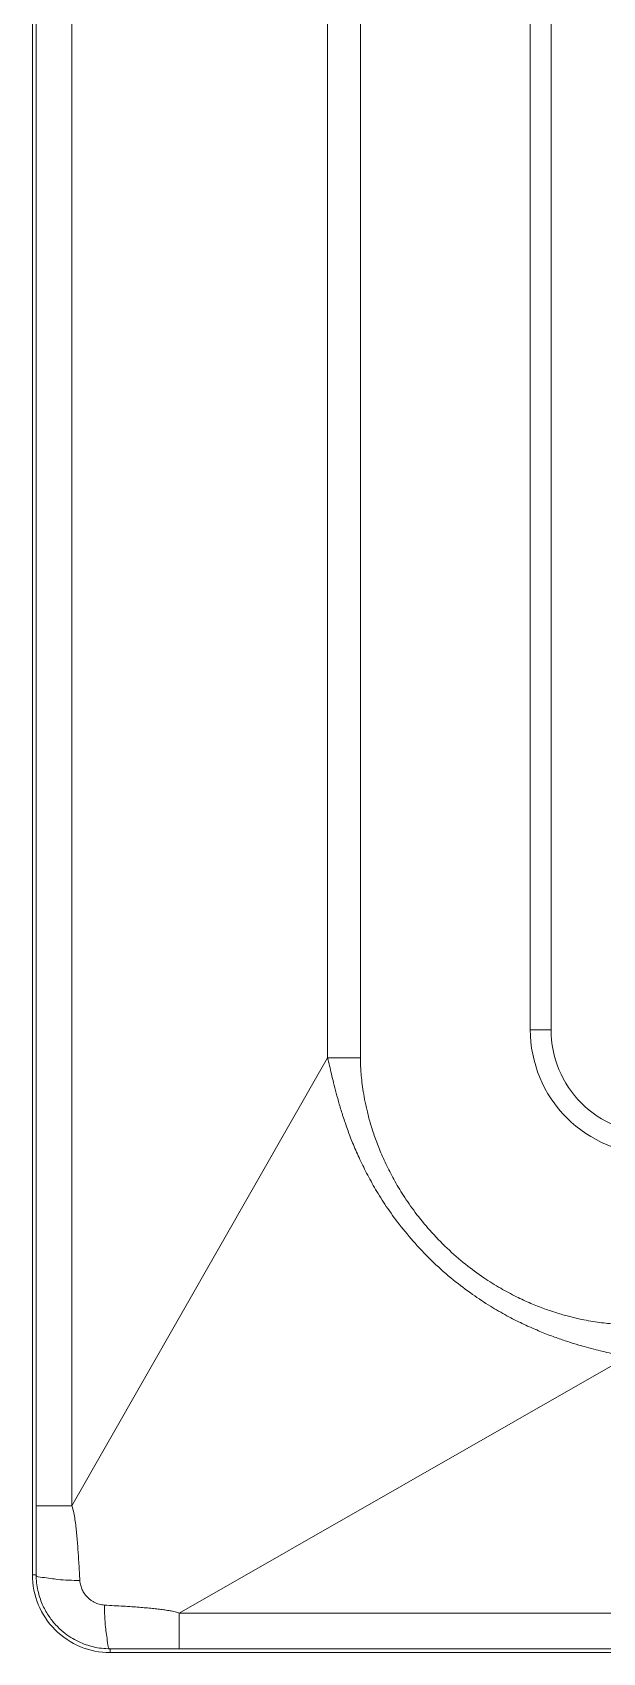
# Model space of a CAD drawing. Header units: millimetres. Extents: x 33157 to 59611, y -29750 to 1750.
# Drawn here: x 53869.28 to 53874.78, y 379.18 to 394.79 of the extents above; entities that cross this region are included whole.
import ezdxf

# ---------------------------------------------------------------- set-up
doc = ezdxf.new("R2010")
doc.units = ezdxf.units.MM
doc.layers.get('0').update_dxf_attribs({"lineweight": 18})

msp = doc.modelspace()

# ---------------------------------------------------------------- linework, layer by layer
at = {"lineweight": 9}
for p, q in [((53869.281, 478.432), (53869.281, 379.932)), ((53869.281, 478.432), (53869.281, 379.932)), ((53869.281, 478.432), (53869.281, 379.932)), ((53869.281, 478.432), (53869.281, 379.932)), ((53869.281, 478.432), (53869.281, 379.932)), ((53869.281, 478.432), (53869.281, 379.932)), ((53869.281, 478.432), (53869.281, 379.932)), ((53869.281, 478.432), (53869.281, 379.932)), ((53869.281, 478.432), (53869.281, 379.932)), ((53869.281, 478.432), (53869.281, 379.932)), ((53869.281, 478.432), (53869.281, 379.932)), ((53869.281, 478.432), (53869.281, 379.932)), ((53869.281, 478.432), (53869.281, 379.932)), ((53869.281, 478.432), (53869.281, 379.932)), ((53869.281, 478.432), (53869.281, 379.932)), ((53869.281, 478.432), (53869.281, 379.932)), ((53869.281, 478.432), (53869.281, 379.932)), ((53869.281, 478.432), (53869.281, 379.932)), ((53869.281, 478.432), (53869.281, 379.932)), ((53869.281, 478.432), (53869.281, 379.932)), ((53869.281, 478.432), (53869.281, 379.932)), ((53869.319, 477.768), (53869.319, 380.596)), ((53869.319, 477.768), (53869.319, 380.596)), ((53869.319, 477.768), (53869.319, 380.596)), ((53869.319, 477.768), (53869.319, 380.596)), ((53869.319, 477.768), (53869.319, 380.596)), ((53869.319, 477.768), (53869.319, 380.596)), ((53869.319, 477.768), (53869.319, 380.596)), ((53869.319, 477.768), (53869.319, 380.596)), ((53869.319, 477.768), (53869.319, 380.596)), ((53869.319, 477.768), (53869.319, 380.596)), ((53869.319, 477.768), (53869.319, 380.596)), ((53869.319, 477.768), (53869.319, 380.596)), ((53869.319, 477.768), (53869.319, 380.596)), ((53869.319, 477.768), (53869.319, 380.596)), ((53869.319, 477.768), (53869.319, 380.596)), ((53869.319, 477.768), (53869.319, 380.596)), ((53869.319, 477.768), (53869.319, 380.596)), ((53869.319, 477.768), (53869.319, 380.596)), ((53869.319, 477.768), (53869.319, 380.596)), ((53869.319, 477.768), (53869.319, 380.596)), ((53869.319, 477.768), (53869.319, 380.596)), ((53869.661, 477.768), (53869.661, 380.596)), ((53869.661, 477.768), (53869.661, 380.596)), ((53869.661, 477.768), (53869.661, 380.596)), ((53869.661, 477.768), (53869.661, 380.596)), ((53869.661, 477.768), (53869.661, 380.596)), ((53869.661, 477.768), (53869.661, 380.596)), ((53869.661, 477.768), (53869.661, 380.596)), ((53869.661, 477.768), (53869.661, 380.596)), ((53869.661, 477.768), (53869.661, 380.596)), ((53869.661, 477.768), (53869.661, 380.596)), ((53869.661, 477.768), (53869.661, 380.596)), ((53869.661, 477.768), (53869.661, 380.596)), ((53869.661, 477.768), (53869.661, 380.596)), ((53869.661, 477.768), (53869.661, 380.596)), ((53869.661, 477.768), (53869.661, 380.596)), ((53869.661, 477.768), (53869.661, 380.596)), ((53869.661, 477.768), (53869.661, 380.596)), ((53869.661, 477.768), (53869.661, 380.596)), ((53869.661, 477.768), (53869.661, 380.596)), ((53869.661, 477.768), (53869.661, 380.596)), ((53869.661, 477.768), (53869.661, 380.596)), ((53872.127, 473.452), (53872.127, 384.913)), ((53872.127, 473.452), (53872.127, 384.913)), ((53872.127, 473.452), (53872.127, 384.913)), ((53872.127, 473.452), (53872.127, 384.913)), ((53872.127, 473.452), (53872.127, 384.913)), ((53872.127, 473.452), (53872.127, 384.913)), ((53872.127, 473.452), (53872.127, 384.913)), ((53872.127, 473.452), (53872.127, 384.913)), ((53872.127, 473.452), (53872.127, 384.913)), ((53872.127, 473.452), (53872.127, 384.913)), ((53872.127, 473.452), (53872.127, 384.913)), ((53872.127, 473.452), (53872.127, 384.913)), ((53872.127, 473.452), (53872.127, 384.913)), ((53872.127, 473.452), (53872.127, 384.913)), ((53872.127, 473.452), (53872.127, 384.913)), ((53872.127, 473.452), (53872.127, 384.913)), ((53872.127, 473.452), (53872.127, 384.913)), ((53872.127, 473.452), (53872.127, 384.913)), ((53872.127, 473.452), (53872.127, 384.913)), ((53872.127, 473.452), (53872.127, 384.913)), ((53872.127, 473.452), (53872.127, 384.913)), ((53872.444, 473.452), (53872.444, 384.913)), ((53872.444, 473.452), (53872.444, 384.913)), ((53872.444, 473.452), (53872.444, 384.913)), ((53872.444, 473.452), (53872.444, 384.913)), ((53872.444, 473.452), (53872.444, 384.913)), ((53872.444, 473.452), (53872.444, 384.913)), ((53872.444, 473.452), (53872.444, 384.913)), ((53872.444, 473.452), (53872.444, 384.913)), ((53872.444, 473.452), (53872.444, 384.913)), ((53872.444, 473.452), (53872.444, 384.913)), ((53872.444, 473.452), (53872.444, 384.913)), ((53872.444, 473.452), (53872.444, 384.913)), ((53872.444, 473.452), (53872.444, 384.913)), ((53872.444, 473.452), (53872.444, 384.913)), ((53872.444, 473.452), (53872.444, 384.913)), ((53872.444, 473.452), (53872.444, 384.913)), ((53872.444, 473.452), (53872.444, 384.913)), ((53872.444, 473.452), (53872.444, 384.913)), ((53872.444, 473.452), (53872.444, 384.913)), ((53872.444, 473.452), (53872.444, 384.913)), ((53872.444, 473.452), (53872.444, 384.913)), ((53874.081, 473.182), (53874.081, 385.182)), ((53874.081, 473.182), (53874.081, 385.182)), ((53874.081, 473.182), (53874.081, 385.182)), ((53874.081, 473.182), (53874.081, 385.182)), ((53874.081, 473.182), (53874.081, 385.182)), ((53874.081, 473.182), (53874.081, 385.182)), ((53874.081, 473.182), (53874.081, 385.182)), ((53874.081, 473.182), (53874.081, 385.182)), ((53874.081, 473.182), (53874.081, 385.182)), ((53874.081, 473.182), (53874.081, 385.182)), ((53874.081, 473.182), (53874.081, 385.182)), ((53874.081, 473.182), (53874.081, 385.182)), ((53874.081, 473.182), (53874.081, 385.182)), ((53874.081, 473.182), (53874.081, 385.182)), ((53874.081, 473.182), (53874.081, 385.182)), ((53874.081, 473.182), (53874.081, 385.182)), ((53874.081, 473.182), (53874.081, 385.182)), ((53874.081, 473.182), (53874.081, 385.182)), ((53874.081, 473.182), (53874.081, 385.182)), ((53874.081, 473.182), (53874.081, 385.182)), ((53874.081, 473.182), (53874.081, 385.182)), ((53874.281, 473.182), (53874.281, 385.182)), ((53874.281, 473.182), (53874.281, 385.182)), ((53874.281, 473.182), (53874.281, 385.182)), ((53874.281, 473.182), (53874.281, 385.182)), ((53874.281, 473.182), (53874.281, 385.182)), ((53874.281, 473.182), (53874.281, 385.182)), ((53874.281, 473.182), (53874.281, 385.182)), ((53874.281, 473.182), (53874.281, 385.182)), ((53874.281, 473.182), (53874.281, 385.182)), ((53874.281, 473.182), (53874.281, 385.182)), ((53874.281, 473.182), (53874.281, 385.182)), ((53874.281, 473.182), (53874.281, 385.182)), ((53874.281, 473.182), (53874.281, 385.182)), ((53874.281, 473.182), (53874.281, 385.182)), ((53874.281, 473.182), (53874.281, 385.182)), ((53874.281, 473.182), (53874.281, 385.182)), ((53874.281, 473.182), (53874.281, 385.182)), ((53874.281, 473.182), (53874.281, 385.182)), ((53874.281, 473.182), (53874.281, 385.182)), ((53874.281, 473.182), (53874.281, 385.182)), ((53874.281, 473.182), (53874.281, 385.182)), ((53874.081, 385.182), (53874.081, 385.182)), ((53874.081, 385.182), (53874.081, 385.182)), ((53874.281, 385.182), (53874.281, 385.182)), ((53874.281, 385.182), (53874.281, 385.182)), ((53872.127, 384.913), (53872.127, 384.913)), ((53872.127, 384.913), (53872.127, 384.913)), ((53872.127, 384.913), (53872.127, 384.913)), ((53872.444, 384.913), (53872.444, 384.913)), ((53872.444, 384.913), (53872.444, 384.913)), ((53869.319, 380.596), (53869.319, 380.596)), ((53869.319, 380.596), (53869.319, 380.596)), ((53869.661, 380.596), (53869.661, 380.596)), ((53869.661, 380.596), (53869.661, 380.596)), ((53869.661, 380.596), (53869.661, 380.596)), ((53869.281, 379.932), (53869.281, 379.932)), ((53869.281, 379.932), (53869.281, 379.932)), ((53869.318, 379.932), (53869.318, 379.932)), ((53870.696, 379.562), (53870.696, 379.562)), ((53870.696, 379.562), (53870.696, 379.562)), ((53870.696, 379.562), (53870.696, 379.22)), ((53870.696, 379.562), (53870.696, 379.22)), ((53870.696, 379.562), (53870.696, 379.22)), ((53870.696, 379.562), (53870.696, 379.22)), ((53870.696, 379.562), (53870.696, 379.22)), ((53870.696, 379.562), (53870.696, 379.22)), ((53870.696, 379.562), (53870.696, 379.22)), ((53870.696, 379.562), (53870.696, 379.22)), ((53870.696, 379.562), (53870.696, 379.22)), ((53870.696, 379.562), (53870.696, 379.22)), ((53870.696, 379.562), (53870.696, 379.22)), ((53870.696, 379.562), (53870.696, 379.22)), ((53870.696, 379.562), (53870.696, 379.22)), ((53870.696, 379.562), (53870.696, 379.22)), ((53870.696, 379.562), (53870.696, 379.22)), ((53870.696, 379.562), (53870.696, 379.22)), ((53870.696, 379.562), (53870.696, 379.22)), ((53870.696, 379.562), (53870.696, 379.22)), ((53870.696, 379.562), (53870.696, 379.22)), ((53870.696, 379.562), (53870.696, 379.22)), ((53870.696, 379.562), (53870.696, 379.22)), ((53870.696, 379.562), (53870.696, 379.562)), ((53870.031, 379.219), (53870.031, 379.219)), ((53870.031, 379.219), (53870.031, 379.182)), ((53870.031, 379.219), (53870.031, 379.182)), ((53870.031, 379.219), (53870.031, 379.182)), ((53870.031, 379.219), (53870.031, 379.182)), ((53870.031, 379.219), (53870.031, 379.182)), ((53870.031, 379.219), (53870.031, 379.182)), ((53870.031, 379.219), (53870.031, 379.182)), ((53870.031, 379.219), (53870.031, 379.182)), ((53870.031, 379.219), (53870.031, 379.182)), ((53870.031, 379.219), (53870.031, 379.182)), ((53870.031, 379.219), (53870.031, 379.182)), ((53870.031, 379.219), (53870.031, 379.182)), ((53870.031, 379.219), (53870.031, 379.182)), ((53870.031, 379.219), (53870.031, 379.182)), ((53870.031, 379.219), (53870.031, 379.182)), ((53870.031, 379.219), (53870.031, 379.182)), ((53870.031, 379.219), (53870.031, 379.182)), ((53870.031, 379.219), (53870.031, 379.182)), ((53870.031, 379.219), (53870.031, 379.182)), ((53870.031, 379.219), (53870.031, 379.182)), ((53870.031, 379.219), (53870.031, 379.182)), ((53870.031, 379.182), (53870.031, 379.182)), ((53870.031, 379.182), (53870.031, 379.182)), ((53870.696, 379.22), (53870.696, 379.22)), ((53870.696, 379.22), (53870.696, 379.22))]:
    msp.add_line(p, q, dxfattribs=at)
for points in [[(53874.081, 385.182), (53874.081, 385.182), (53874.281, 385.182), (53874.281, 385.182)], [(53874.081, 385.182), (53874.081, 385.182), (53874.281, 385.182), (53874.281, 385.182)], [(53874.081, 385.182), (53874.081, 385.182), (53874.281, 385.182), (53874.281, 385.182)], [(53874.081, 385.182), (53874.081, 385.182), (53874.281, 385.182), (53874.281, 385.182)], [(53874.081, 385.182), (53874.081, 385.182), (53874.281, 385.182), (53874.281, 385.182)], [(53874.081, 385.182), (53874.081, 385.182), (53874.281, 385.182), (53874.281, 385.182)], [(53874.081, 385.182), (53874.081, 385.182), (53874.281, 385.182), (53874.281, 385.182)], [(53874.081, 385.182), (53874.081, 385.182), (53874.281, 385.182), (53874.281, 385.182)], [(53874.081, 385.182), (53874.081, 385.182), (53874.281, 385.182), (53874.281, 385.182)], [(53874.081, 385.182), (53874.081, 385.182), (53874.281, 385.182), (53874.281, 385.182)], [(53874.081, 385.182), (53874.081, 385.182), (53874.281, 385.182), (53874.281, 385.182)], [(53874.081, 385.182), (53874.081, 385.182), (53874.281, 385.182), (53874.281, 385.182)], [(53874.081, 385.182), (53874.081, 385.182), (53874.281, 385.182), (53874.281, 385.182)], [(53874.081, 385.182), (53874.081, 385.182), (53874.281, 385.182), (53874.281, 385.182)], [(53874.081, 385.182), (53874.081, 385.182), (53874.281, 385.182), (53874.281, 385.182)], [(53874.081, 385.182), (53874.081, 385.182), (53874.281, 385.182), (53874.281, 385.182)], [(53874.081, 385.182), (53874.081, 385.182), (53874.281, 385.182), (53874.281, 385.182)], [(53874.081, 385.182), (53874.081, 385.182), (53874.281, 385.182), (53874.281, 385.182)], [(53874.081, 385.182), (53874.081, 385.182), (53874.281, 385.182), (53874.281, 385.182)], [(53874.081, 385.182), (53874.081, 385.182), (53874.281, 385.182), (53874.281, 385.182)], [(53874.081, 385.182), (53874.081, 385.182), (53874.281, 385.182), (53874.281, 385.182)], [(53869.661, 380.596), (53869.661, 380.596), (53872.127, 384.913), (53872.127, 384.913)], [(53869.661, 380.596), (53869.661, 380.596), (53872.127, 384.913), (53872.127, 384.913)], [(53869.661, 380.596), (53869.661, 380.596), (53872.127, 384.913), (53872.127, 384.913)], [(53869.661, 380.596), (53869.661, 380.596), (53872.127, 384.913), (53872.127, 384.913)], [(53869.661, 380.596), (53869.661, 380.596), (53872.127, 384.913), (53872.127, 384.913)], [(53869.661, 380.596), (53869.661, 380.596), (53872.127, 384.913), (53872.127, 384.913)], [(53869.661, 380.596), (53869.661, 380.596), (53872.127, 384.913), (53872.127, 384.913)], [(53869.661, 380.596), (53869.661, 380.596), (53872.127, 384.913), (53872.127, 384.913)], [(53869.661, 380.596), (53869.661, 380.596), (53872.127, 384.913), (53872.127, 384.913)], [(53869.661, 380.596), (53869.661, 380.596), (53872.127, 384.913), (53872.127, 384.913)], [(53869.661, 380.596), (53869.661, 380.596), (53872.127, 384.913), (53872.127, 384.913)], [(53869.661, 380.596), (53869.661, 380.596), (53872.127, 384.913), (53872.127, 384.913)], [(53869.661, 380.596), (53869.661, 380.596), (53872.127, 384.913), (53872.127, 384.913)], [(53869.661, 380.596), (53869.661, 380.596), (53872.127, 384.913), (53872.127, 384.913)], [(53869.661, 380.596), (53869.661, 380.596), (53872.127, 384.913), (53872.127, 384.913)], [(53869.661, 380.596), (53869.661, 380.596), (53872.127, 384.913), (53872.127, 384.913)], [(53869.661, 380.596), (53869.661, 380.596), (53872.127, 384.913), (53872.127, 384.913)], [(53869.661, 380.596), (53869.661, 380.596), (53872.127, 384.913), (53872.127, 384.913)], [(53869.661, 380.596), (53869.661, 380.596), (53872.127, 384.913), (53872.127, 384.913)], [(53869.661, 380.596), (53869.661, 380.596), (53872.127, 384.913), (53872.127, 384.913)], [(53869.661, 380.596), (53869.661, 380.596), (53872.127, 384.913), (53872.127, 384.913)], [(53872.444, 384.913), (53872.444, 384.913), (53872.127, 384.913), (53872.127, 384.913)], [(53872.444, 384.913), (53872.444, 384.913), (53872.127, 384.913), (53872.127, 384.913)], [(53872.444, 384.913), (53872.444, 384.913), (53872.127, 384.913), (53872.127, 384.913)], [(53872.444, 384.913), (53872.444, 384.913), (53872.127, 384.913), (53872.127, 384.913)], [(53872.444, 384.913), (53872.444, 384.913), (53872.127, 384.913), (53872.127, 384.913)], [(53872.444, 384.913), (53872.444, 384.913), (53872.127, 384.913), (53872.127, 384.913)], [(53872.444, 384.913), (53872.444, 384.913), (53872.127, 384.913), (53872.127, 384.913)], [(53872.444, 384.913), (53872.444, 384.913), (53872.127, 384.913), (53872.127, 384.913)], [(53872.444, 384.913), (53872.444, 384.913), (53872.127, 384.913), (53872.127, 384.913)], [(53872.444, 384.913), (53872.444, 384.913), (53872.127, 384.913), (53872.127, 384.913)], [(53872.444, 384.913), (53872.444, 384.913), (53872.127, 384.913), (53872.127, 384.913)], [(53872.444, 384.913), (53872.444, 384.913), (53872.127, 384.913), (53872.127, 384.913)], [(53872.444, 384.913), (53872.444, 384.913), (53872.127, 384.913), (53872.127, 384.913)], [(53872.444, 384.913), (53872.444, 384.913), (53872.127, 384.913), (53872.127, 384.913)], [(53872.444, 384.913), (53872.444, 384.913), (53872.127, 384.913), (53872.127, 384.913)], [(53872.444, 384.913), (53872.444, 384.913), (53872.127, 384.913), (53872.127, 384.913)], [(53872.444, 384.913), (53872.444, 384.913), (53872.127, 384.913), (53872.127, 384.913)], [(53872.444, 384.913), (53872.444, 384.913), (53872.127, 384.913), (53872.127, 384.913)], [(53872.444, 384.913), (53872.444, 384.913), (53872.127, 384.913), (53872.127, 384.913)], [(53872.444, 384.913), (53872.444, 384.913), (53872.127, 384.913), (53872.127, 384.913)], [(53872.444, 384.913), (53872.444, 384.913), (53872.127, 384.913), (53872.127, 384.913)], [(53870.696, 379.562), (53870.696, 379.562), (53875.012, 382.028), (53875.012, 382.028)], [(53870.696, 379.562), (53870.696, 379.562), (53875.012, 382.028), (53875.012, 382.028)], [(53870.696, 379.562), (53870.696, 379.562), (53875.012, 382.028), (53875.012, 382.028)], [(53870.696, 379.562), (53870.696, 379.562), (53875.012, 382.028), (53875.012, 382.028)], [(53870.696, 379.562), (53870.696, 379.562), (53875.012, 382.028), (53875.012, 382.028)], [(53870.696, 379.562), (53870.696, 379.562), (53875.012, 382.028), (53875.012, 382.028)], [(53870.696, 379.562), (53870.696, 379.562), (53875.012, 382.028), (53875.012, 382.028)], [(53870.696, 379.562), (53870.696, 379.562), (53875.012, 382.028), (53875.012, 382.028)], [(53870.696, 379.562), (53870.696, 379.562), (53875.012, 382.028), (53875.012, 382.028)], [(53870.696, 379.562), (53870.696, 379.562), (53875.012, 382.028), (53875.012, 382.028)], [(53870.696, 379.562), (53870.696, 379.562), (53875.012, 382.028), (53875.012, 382.028)], [(53870.696, 379.562), (53870.696, 379.562), (53875.012, 382.028), (53875.012, 382.028)], [(53870.696, 379.562), (53870.696, 379.562), (53875.012, 382.028), (53875.012, 382.028)], [(53870.696, 379.562), (53870.696, 379.562), (53875.012, 382.028), (53875.012, 382.028)], [(53870.696, 379.562), (53870.696, 379.562), (53875.012, 382.028), (53875.012, 382.028)], [(53870.696, 379.562), (53870.696, 379.562), (53875.012, 382.028), (53875.012, 382.028)], [(53870.696, 379.562), (53870.696, 379.562), (53875.012, 382.028), (53875.012, 382.028)], [(53870.696, 379.562), (53870.696, 379.562), (53875.012, 382.028), (53875.012, 382.028)], [(53870.696, 379.562), (53870.696, 379.562), (53875.012, 382.028), (53875.012, 382.028)], [(53870.696, 379.562), (53870.696, 379.562), (53875.012, 382.028), (53875.012, 382.028)], [(53870.696, 379.562), (53870.696, 379.562), (53875.012, 382.028), (53875.012, 382.028)], [(53869.319, 380.596), (53869.319, 380.596), (53869.661, 380.596), (53869.661, 380.596)], [(53869.319, 380.596), (53869.319, 380.596), (53869.661, 380.596), (53869.661, 380.596)], [(53869.319, 380.596), (53869.319, 380.596), (53869.661, 380.596), (53869.661, 380.596)], [(53869.319, 380.596), (53869.319, 380.596), (53869.661, 380.596), (53869.661, 380.596)], [(53869.319, 380.596), (53869.319, 380.596), (53869.661, 380.596), (53869.661, 380.596)], [(53869.319, 380.596), (53869.319, 380.596), (53869.661, 380.596), (53869.661, 380.596)], [(53869.319, 380.596), (53869.319, 380.596), (53869.661, 380.596), (53869.661, 380.596)], [(53869.319, 380.596), (53869.319, 380.596), (53869.661, 380.596), (53869.661, 380.596)], [(53869.319, 380.596), (53869.319, 380.596), (53869.661, 380.596), (53869.661, 380.596)], [(53869.319, 380.596), (53869.319, 380.596), (53869.661, 380.596), (53869.661, 380.596)], [(53869.319, 380.596), (53869.319, 380.596), (53869.661, 380.596), (53869.661, 380.596)], [(53869.319, 380.596), (53869.319, 380.596), (53869.661, 380.596), (53869.661, 380.596)], [(53869.319, 380.596), (53869.319, 380.596), (53869.661, 380.596), (53869.661, 380.596)], [(53869.319, 380.596), (53869.319, 380.596), (53869.661, 380.596), (53869.661, 380.596)], [(53869.319, 380.596), (53869.319, 380.596), (53869.661, 380.596), (53869.661, 380.596)], [(53869.319, 380.596), (53869.319, 380.596), (53869.661, 380.596), (53869.661, 380.596)], [(53869.319, 380.596), (53869.319, 380.596), (53869.661, 380.596), (53869.661, 380.596)], [(53869.319, 380.596), (53869.319, 380.596), (53869.661, 380.596), (53869.661, 380.596)], [(53869.319, 380.596), (53869.319, 380.596), (53869.661, 380.596), (53869.661, 380.596)], [(53869.319, 380.596), (53869.319, 380.596), (53869.661, 380.596), (53869.661, 380.596)], [(53869.319, 380.596), (53869.319, 380.596), (53869.661, 380.596), (53869.661, 380.596)], [(53869.318, 379.932), (53869.318, 379.932), (53869.281, 379.932), (53869.281, 379.932)], [(53869.318, 379.932), (53869.318, 379.932), (53869.281, 379.932), (53869.281, 379.932)], [(53869.318, 379.932), (53869.318, 379.932), (53869.281, 379.932), (53869.281, 379.932)], [(53869.318, 379.932), (53869.318, 379.932), (53869.281, 379.932), (53869.281, 379.932)], [(53869.318, 379.932), (53869.318, 379.932), (53869.281, 379.932), (53869.281, 379.932)], [(53869.318, 379.932), (53869.318, 379.932), (53869.281, 379.932), (53869.281, 379.932)], [(53869.318, 379.932), (53869.318, 379.932), (53869.281, 379.932), (53869.281, 379.932)], [(53869.318, 379.932), (53869.318, 379.932), (53869.281, 379.932), (53869.281, 379.932)], [(53869.318, 379.932), (53869.318, 379.932), (53869.281, 379.932), (53869.281, 379.932)], [(53869.318, 379.932), (53869.318, 379.932), (53869.281, 379.932), (53869.281, 379.932)], [(53869.318, 379.932), (53869.318, 379.932), (53869.281, 379.932), (53869.281, 379.932)], [(53869.318, 379.932), (53869.318, 379.932), (53869.281, 379.932), (53869.281, 379.932)], [(53869.318, 379.932), (53869.318, 379.932), (53869.281, 379.932), (53869.281, 379.932)], [(53869.318, 379.932), (53869.318, 379.932), (53869.281, 379.932), (53869.281, 379.932)], [(53869.318, 379.932), (53869.318, 379.932), (53869.281, 379.932), (53869.281, 379.932)], [(53869.318, 379.932), (53869.318, 379.932), (53869.281, 379.932), (53869.281, 379.932)], [(53869.318, 379.932), (53869.318, 379.932), (53869.281, 379.932), (53869.281, 379.932)], [(53869.318, 379.932), (53869.318, 379.932), (53869.281, 379.932), (53869.281, 379.932)], [(53869.318, 379.932), (53869.318, 379.932), (53869.281, 379.932), (53869.281, 379.932)], [(53869.318, 379.932), (53869.318, 379.932), (53869.281, 379.932), (53869.281, 379.932)], [(53869.318, 379.932), (53869.318, 379.932), (53869.281, 379.932), (53869.281, 379.932)], [(53902.567, 379.562), (53902.567, 379.562), (53870.696, 379.562), (53870.696, 379.562)], [(53902.567, 379.562), (53902.567, 379.562), (53870.696, 379.562), (53870.696, 379.562)], [(53902.567, 379.562), (53902.567, 379.562), (53870.696, 379.562), (53870.696, 379.562)], [(53902.567, 379.562), (53902.567, 379.562), (53870.696, 379.562), (53870.696, 379.562)], [(53902.567, 379.562), (53902.567, 379.562), (53870.696, 379.562), (53870.696, 379.562)], [(53902.567, 379.562), (53902.567, 379.562), (53870.696, 379.562), (53870.696, 379.562)], [(53902.567, 379.562), (53902.567, 379.562), (53870.696, 379.562), (53870.696, 379.562)], [(53902.567, 379.562), (53902.567, 379.562), (53870.696, 379.562), (53870.696, 379.562)], [(53902.567, 379.562), (53902.567, 379.562), (53870.696, 379.562), (53870.696, 379.562)], [(53902.567, 379.562), (53902.567, 379.562), (53870.696, 379.562), (53870.696, 379.562)], [(53902.567, 379.562), (53902.567, 379.562), (53870.696, 379.562), (53870.696, 379.562)], [(53902.567, 379.562), (53902.567, 379.562), (53870.696, 379.562), (53870.696, 379.562)], [(53902.567, 379.562), (53902.567, 379.562), (53870.696, 379.562), (53870.696, 379.562)], [(53902.567, 379.562), (53902.567, 379.562), (53870.696, 379.562), (53870.696, 379.562)], [(53902.567, 379.562), (53902.567, 379.562), (53870.696, 379.562), (53870.696, 379.562)], [(53902.567, 379.562), (53902.567, 379.562), (53870.696, 379.562), (53870.696, 379.562)], [(53902.567, 379.562), (53902.567, 379.562), (53870.696, 379.562), (53870.696, 379.562)], [(53902.567, 379.562), (53902.567, 379.562), (53870.696, 379.562), (53870.696, 379.562)], [(53902.567, 379.562), (53902.567, 379.562), (53870.696, 379.562), (53870.696, 379.562)], [(53902.567, 379.562), (53902.567, 379.562), (53870.696, 379.562), (53870.696, 379.562)], [(53902.567, 379.562), (53902.567, 379.562), (53870.696, 379.562), (53870.696, 379.562)], [(53870.031, 379.182), (53870.031, 379.182), (53903.231, 379.182), (53903.231, 379.182)], [(53870.031, 379.182), (53870.031, 379.182), (53903.231, 379.182), (53903.231, 379.182)], [(53870.031, 379.182), (53870.031, 379.182), (53903.231, 379.182), (53903.231, 379.182)], [(53870.031, 379.182), (53870.031, 379.182), (53903.231, 379.182), (53903.231, 379.182)], [(53870.031, 379.182), (53870.031, 379.182), (53903.231, 379.182), (53903.231, 379.182)], [(53870.031, 379.182), (53870.031, 379.182), (53903.231, 379.182), (53903.231, 379.182)], [(53870.031, 379.182), (53870.031, 379.182), (53903.231, 379.182), (53903.231, 379.182)], [(53870.031, 379.182), (53870.031, 379.182), (53903.231, 379.182), (53903.231, 379.182)], [(53870.031, 379.182), (53870.031, 379.182), (53903.231, 379.182), (53903.231, 379.182)], [(53870.031, 379.182), (53870.031, 379.182), (53903.231, 379.182), (53903.231, 379.182)], [(53870.031, 379.182), (53870.031, 379.182), (53903.231, 379.182), (53903.231, 379.182)], [(53870.031, 379.182), (53870.031, 379.182), (53903.231, 379.182), (53903.231, 379.182)], [(53870.031, 379.182), (53870.031, 379.182), (53903.231, 379.182), (53903.231, 379.182)], [(53870.031, 379.182), (53870.031, 379.182), (53903.231, 379.182), (53903.231, 379.182)], [(53870.031, 379.182), (53870.031, 379.182), (53903.231, 379.182), (53903.231, 379.182)], [(53870.031, 379.182), (53870.031, 379.182), (53903.231, 379.182), (53903.231, 379.182)], [(53870.031, 379.182), (53870.031, 379.182), (53903.231, 379.182), (53903.231, 379.182)], [(53870.031, 379.182), (53870.031, 379.182), (53903.231, 379.182), (53903.231, 379.182)], [(53870.031, 379.182), (53870.031, 379.182), (53903.231, 379.182), (53903.231, 379.182)], [(53870.031, 379.182), (53870.031, 379.182), (53903.231, 379.182), (53903.231, 379.182)], [(53870.031, 379.182), (53870.031, 379.182), (53903.231, 379.182), (53903.231, 379.182)], [(53902.567, 379.22), (53902.567, 379.22), (53870.696, 379.22), (53870.696, 379.22)], [(53902.567, 379.22), (53902.567, 379.22), (53870.696, 379.22), (53870.696, 379.22)], [(53902.567, 379.22), (53902.567, 379.22), (53870.696, 379.22), (53870.696, 379.22)], [(53902.567, 379.22), (53902.567, 379.22), (53870.696, 379.22), (53870.696, 379.22)], [(53902.567, 379.22), (53902.567, 379.22), (53870.696, 379.22), (53870.696, 379.22)], [(53902.567, 379.22), (53902.567, 379.22), (53870.696, 379.22), (53870.696, 379.22)], [(53902.567, 379.22), (53902.567, 379.22), (53870.696, 379.22), (53870.696, 379.22)], [(53902.567, 379.22), (53902.567, 379.22), (53870.696, 379.22), (53870.696, 379.22)], [(53902.567, 379.22), (53902.567, 379.22), (53870.696, 379.22), (53870.696, 379.22)], [(53902.567, 379.22), (53902.567, 379.22), (53870.696, 379.22), (53870.696, 379.22)], [(53902.567, 379.22), (53902.567, 379.22), (53870.696, 379.22), (53870.696, 379.22)], [(53902.567, 379.22), (53902.567, 379.22), (53870.696, 379.22), (53870.696, 379.22)], [(53902.567, 379.22), (53902.567, 379.22), (53870.696, 379.22), (53870.696, 379.22)], [(53902.567, 379.22), (53902.567, 379.22), (53870.696, 379.22), (53870.696, 379.22)], [(53902.567, 379.22), (53902.567, 379.22), (53870.696, 379.22), (53870.696, 379.22)], [(53902.567, 379.22), (53902.567, 379.22), (53870.696, 379.22), (53870.696, 379.22)], [(53902.567, 379.22), (53902.567, 379.22), (53870.696, 379.22), (53870.696, 379.22)], [(53902.567, 379.22), (53902.567, 379.22), (53870.696, 379.22), (53870.696, 379.22)], [(53902.567, 379.22), (53902.567, 379.22), (53870.696, 379.22), (53870.696, 379.22)], [(53902.567, 379.22), (53902.567, 379.22), (53870.696, 379.22), (53870.696, 379.22)], [(53902.567, 379.22), (53902.567, 379.22), (53870.696, 379.22), (53870.696, 379.22)]]:
    msp.add_open_spline(points, degree=3, dxfattribs=at)
for points, knots in [([(53874.081, 385.182), (53874.081, 384.864), (53874.208, 384.559), (53874.433, 384.334), (53874.658, 384.109), (53874.963, 383.982), (53875.281, 383.982)], [0, 0, 0, 0, 167561.472525, 167561.472525, 167561.472525, 335122.945049, 335122.945049, 335122.945049, 335122.945049]), ([(53874.281, 385.182), (53874.281, 384.917), (53874.387, 384.663), (53874.574, 384.475), (53874.762, 384.288), (53875.016, 384.182), (53875.281, 384.182)], [0, 0, 0, 0, 167561.887946, 167561.887946, 167561.887946, 335123.775891, 335123.775891, 335123.775891, 335123.775891]), ([(53872.127, 384.913), (53872.134, 384.887), (53872.14, 384.862), (53872.146, 384.836), (53872.152, 384.81), (53872.158, 384.783), (53872.164, 384.757), (53872.171, 384.728), (53872.178, 384.699), (53872.185, 384.671), (53872.193, 384.638), (53872.201, 384.606), (53872.21, 384.573), (53872.219, 384.537), (53872.229, 384.501), (53872.24, 384.465), (53872.251, 384.426), (53872.263, 384.388), (53872.275, 384.349), (53872.289, 384.308), (53872.303, 384.267), (53872.318, 384.226), (53872.334, 384.181), (53872.351, 384.137), (53872.368, 384.093), (53872.388, 384.046), (53872.408, 383.998), (53872.43, 383.951), (53872.453, 383.901), (53872.478, 383.851), (53872.503, 383.801), (53872.531, 383.748), (53872.56, 383.696), (53872.59, 383.645), (53872.623, 383.589), (53872.657, 383.535), (53872.693, 383.481), (53872.733, 383.422), (53872.775, 383.364), (53872.818, 383.308), (53872.867, 383.245), (53872.918, 383.184), (53872.971, 383.125), (53873.027, 383.061), (53873.087, 383), (53873.149, 382.941), (53873.21, 382.882), (53873.273, 382.826), (53873.339, 382.773), (53873.399, 382.724), (53873.461, 382.677), (53873.524, 382.633), (53873.581, 382.593), (53873.638, 382.555), (53873.697, 382.519), (53873.749, 382.487), (53873.802, 382.457), (53873.856, 382.428), (53873.905, 382.401), (53873.954, 382.376), (53874.004, 382.352), (53874.05, 382.33), (53874.096, 382.31), (53874.143, 382.29), (53874.185, 382.272), (53874.228, 382.255), (53874.271, 382.238), (53874.31, 382.224), (53874.35, 382.209), (53874.389, 382.196), (53874.426, 382.183), (53874.462, 382.172), (53874.499, 382.16), (53874.532, 382.15), (53874.566, 382.14), (53874.599, 382.131), (53874.63, 382.122), (53874.662, 382.113), (53874.693, 382.105), (53874.722, 382.098), (53874.751, 382.091), (53874.78, 382.083), (53874.807, 382.077), (53874.834, 382.07), (53874.861, 382.064), (53874.886, 382.058), (53874.912, 382.052), (53874.937, 382.046), (53874.962, 382.04), (53874.987, 382.034), (53875.012, 382.028)], [0, 0, 0, 0, 132128.696316, 132128.696316, 132128.696316, 264257.392632, 264257.392632, 264257.392632, 396386.088948, 396386.088948, 396386.088948, 528514.785264, 528514.785264, 528514.785264, 660643.48158, 660643.48158, 660643.48158, 792772.177896, 792772.177896, 792772.177896, 924900.874212, 924900.874212, 924900.874212, 1057029.570528, 1057029.570528, 1057029.570528, 1189158.266844, 1189158.266844, 1189158.266844, 1321286.96316, 1321286.96316, 1321286.96316, 1453415.659476, 1453415.659476, 1453415.659476, 1585544.355793, 1585544.355793, 1585544.355793, 1717673.052109, 1717673.052109, 1717673.052109, 1849801.748425, 1849801.748425, 1849801.748425, 1981930.444741, 1981930.444741, 1981930.444741, 2114059.141057, 2114059.141057, 2114059.141057, 2246187.837373, 2246187.837373, 2246187.837373, 2378316.533689, 2378316.533689, 2378316.533689, 2510445.230005, 2510445.230005, 2510445.230005, 2642573.926321, 2642573.926321, 2642573.926321, 2774702.622637, 2774702.622637, 2774702.622637, 2906831.318953, 2906831.318953, 2906831.318953, 3038960.015269, 3038960.015269, 3038960.015269, 3171088.711585, 3171088.711585, 3171088.711585, 3303217.407901, 3303217.407901, 3303217.407901, 3435346.104217, 3435346.104217, 3435346.104217, 3567474.800533, 3567474.800533, 3567474.800533, 3699603.496849, 3699603.496849, 3699603.496849, 3831732.193165, 3831732.193165, 3831732.193165, 3963860.889481, 3963860.889481, 3963860.889481, 3963860.889481]), ([(53872.444, 384.913), (53872.444, 384.891), (53872.444, 384.869), (53872.445, 384.847), (53872.446, 384.824), (53872.447, 384.8), (53872.449, 384.777), (53872.451, 384.751), (53872.453, 384.726), (53872.456, 384.7), (53872.459, 384.67), (53872.463, 384.641), (53872.467, 384.611), (53872.472, 384.578), (53872.478, 384.545), (53872.484, 384.512), (53872.491, 384.476), (53872.499, 384.44), (53872.507, 384.405), (53872.516, 384.366), (53872.526, 384.327), (53872.537, 384.289), (53872.55, 384.248), (53872.563, 384.206), (53872.577, 384.165), (53872.592, 384.12), (53872.609, 384.076), (53872.627, 384.032), (53872.646, 383.984), (53872.667, 383.937), (53872.689, 383.89), (53872.713, 383.84), (53872.739, 383.791), (53872.765, 383.742), (53872.795, 383.689), (53872.826, 383.638), (53872.858, 383.587), (53872.894, 383.531), (53872.932, 383.476), (53872.972, 383.423), (53873.017, 383.364), (53873.064, 383.306), (53873.113, 383.251), (53873.166, 383.191), (53873.221, 383.133), (53873.279, 383.078), (53873.337, 383.024), (53873.397, 382.972), (53873.458, 382.923), (53873.515, 382.877), (53873.573, 382.834), (53873.633, 382.794), (53873.686, 382.758), (53873.741, 382.724), (53873.796, 382.692), (53873.846, 382.663), (53873.896, 382.636), (53873.947, 382.611), (53873.993, 382.588), (53874.04, 382.566), (53874.087, 382.546), (53874.13, 382.528), (53874.174, 382.51), (53874.218, 382.494), (53874.257, 382.48), (53874.298, 382.466), (53874.338, 382.454), (53874.375, 382.442), (53874.412, 382.431), (53874.449, 382.422), (53874.482, 382.413), (53874.516, 382.405), (53874.55, 382.397), (53874.581, 382.391), (53874.612, 382.384), (53874.643, 382.379), (53874.672, 382.374), (53874.7, 382.369), (53874.729, 382.365), (53874.755, 382.362), (53874.782, 382.358), (53874.808, 382.356), (53874.832, 382.353), (53874.856, 382.351), (53874.88, 382.349), (53874.903, 382.348), (53874.925, 382.347), (53874.948, 382.346), (53874.969, 382.345), (53874.991, 382.345), (53875.012, 382.345)], [0, 0, 0, 0, 132129.167469, 132129.167469, 132129.167469, 264258.334937, 264258.334937, 264258.334937, 396387.502406, 396387.502406, 396387.502406, 528516.669874, 528516.669874, 528516.669874, 660645.837343, 660645.837343, 660645.837343, 792775.004811, 792775.004811, 792775.004811, 924904.17228, 924904.17228, 924904.17228, 1057033.339749, 1057033.339749, 1057033.339749, 1189162.507217, 1189162.507217, 1189162.507217, 1321291.674686, 1321291.674686, 1321291.674686, 1453420.842154, 1453420.842154, 1453420.842154, 1585550.009623, 1585550.009623, 1585550.009623, 1717679.177091, 1717679.177091, 1717679.177091, 1849808.34456, 1849808.34456, 1849808.34456, 1981937.512029, 1981937.512029, 1981937.512029, 2114066.679497, 2114066.679497, 2114066.679497, 2246195.846966, 2246195.846966, 2246195.846966, 2378325.014434, 2378325.014434, 2378325.014434, 2510454.181903, 2510454.181903, 2510454.181903, 2642583.349371, 2642583.349371, 2642583.349371, 2774712.51684, 2774712.51684, 2774712.51684, 2906841.684308, 2906841.684308, 2906841.684308, 3038970.851777, 3038970.851777, 3038970.851777, 3171100.019246, 3171100.019246, 3171100.019246, 3303229.186714, 3303229.186714, 3303229.186714, 3435358.354183, 3435358.354183, 3435358.354183, 3567487.521651, 3567487.521651, 3567487.521651, 3699616.68912, 3699616.68912, 3699616.68912, 3831745.856588, 3831745.856588, 3831745.856588, 3963875.024057, 3963875.024057, 3963875.024057, 3963875.024057]), ([(53869.318, 379.932), (53869.318, 379.958), (53869.318, 379.983), (53869.318, 380.009), (53869.318, 380.034), (53869.319, 380.06), (53869.319, 380.085), (53869.319, 380.11), (53869.319, 380.135), (53869.319, 380.16), (53869.319, 380.184), (53869.319, 380.208), (53869.319, 380.232), (53869.319, 380.255), (53869.319, 380.277), (53869.319, 380.3), (53869.319, 380.321), (53869.319, 380.343), (53869.319, 380.364), (53869.319, 380.384), (53869.319, 380.404), (53869.319, 380.424), (53869.319, 380.444), (53869.319, 380.464), (53869.319, 380.484), (53869.319, 380.503), (53869.319, 380.522), (53869.319, 380.541), (53869.319, 380.56), (53869.319, 380.578), (53869.319, 380.596)], [0, 0, 0, 0, 137186.565224, 137186.565224, 137186.565224, 274373.130448, 274373.130448, 274373.130448, 411559.695672, 411559.695672, 411559.695672, 548746.260897, 548746.260897, 548746.260897, 685932.826121, 685932.826121, 685932.826121, 823119.391345, 823119.391345, 823119.391345, 960305.956569, 960305.956569, 960305.956569, 1097492.521793, 1097492.521793, 1097492.521793, 1234679.087017, 1234679.087017, 1234679.087017, 1371865.652241, 1371865.652241, 1371865.652241, 1371865.652241]), ([(53869.739, 379.877), (53869.737, 379.904), (53869.736, 379.93), (53869.734, 379.957), (53869.733, 379.984), (53869.731, 380.011), (53869.73, 380.037), (53869.728, 380.064), (53869.726, 380.09), (53869.725, 380.116), (53869.723, 380.142), (53869.721, 380.167), (53869.719, 380.193), (53869.718, 380.217), (53869.716, 380.241), (53869.714, 380.265), (53869.712, 380.287), (53869.71, 380.31), (53869.708, 380.333), (53869.706, 380.355), (53869.703, 380.377), (53869.701, 380.398), (53869.698, 380.42), (53869.695, 380.442), (53869.692, 380.464), (53869.689, 380.485), (53869.685, 380.506), (53869.681, 380.528), (53869.676, 380.551), (53869.67, 380.574), (53869.661, 380.596)], [0, 0, 0, 0, 137187.615963, 137187.615963, 137187.615963, 274375.231927, 274375.231927, 274375.231927, 411562.84789, 411562.84789, 411562.84789, 548750.463853, 548750.463853, 548750.463853, 685938.079816, 685938.079816, 685938.079816, 823125.69578, 823125.69578, 823125.69578, 960313.311743, 960313.311743, 960313.311743, 1097500.927706, 1097500.927706, 1097500.927706, 1234688.543669, 1234688.543669, 1234688.543669, 1371876.159633, 1371876.159633, 1371876.159633, 1371876.159633]), ([(53869.281, 379.932), (53869.281, 379.733), (53869.36, 379.543), (53869.501, 379.402), (53869.642, 379.261), (53869.832, 379.182), (53870.031, 379.182)], [0, 0, 0, 0, 167554.130415, 167554.130415, 167554.130415, 335108.260829, 335108.260829, 335108.260829, 335108.260829]), ([(53869.318, 379.932), (53869.321, 379.912), (53869.35, 379.91), (53869.375, 379.907), (53869.437, 379.901), (53869.479, 379.892), (53869.526, 379.887), (53869.592, 379.88), (53869.668, 379.878), (53869.739, 379.877)], [0, 0, 0, 0, 154964.247401, 154964.247401, 154964.247401, 309928.494801, 309928.494801, 309928.494801, 464892.742202, 464892.742202, 464892.742202, 464892.742202]), ([(53870.031, 379.219), (53870.004, 379.219), (53869.976, 379.221), (53869.949, 379.224), (53869.923, 379.227), (53869.897, 379.231), (53869.872, 379.237), (53869.847, 379.243), (53869.823, 379.25), (53869.799, 379.258), (53869.774, 379.267), (53869.749, 379.277), (53869.726, 379.288), (53869.7, 379.3), (53869.676, 379.313), (53869.652, 379.328), (53869.626, 379.344), (53869.602, 379.362), (53869.578, 379.382), (53869.552, 379.403), (53869.527, 379.426), (53869.505, 379.451), (53869.479, 379.479), (53869.456, 379.509), (53869.436, 379.54), (53869.413, 379.574), (53869.393, 379.611), (53869.377, 379.649), (53869.359, 379.691), (53869.345, 379.734), (53869.335, 379.779), (53869.324, 379.83), (53869.318, 379.881), (53869.318, 379.932)], [0, 0, 0, 0, 136515.581334, 136515.581334, 136515.581334, 273031.162668, 273031.162668, 273031.162668, 409546.744002, 409546.744002, 409546.744002, 546062.325336, 546062.325336, 546062.325336, 682577.906671, 682577.906671, 682577.906671, 819093.488005, 819093.488005, 819093.488005, 955609.069339, 955609.069339, 955609.069339, 1092124.650673, 1092124.650673, 1092124.650673, 1228640.232007, 1228640.232007, 1228640.232007, 1365155.813341, 1365155.813341, 1365155.813341, 1501671.394675, 1501671.394675, 1501671.394675, 1501671.394675]), ([(53869.976, 379.64), (53869.967, 379.64), (53869.958, 379.641), (53869.95, 379.643), (53869.942, 379.644), (53869.933, 379.646), (53869.925, 379.648), (53869.917, 379.65), (53869.91, 379.653), (53869.902, 379.656), (53869.894, 379.659), (53869.886, 379.663), (53869.878, 379.667), (53869.87, 379.671), (53869.862, 379.676), (53869.855, 379.681), (53869.846, 379.686), (53869.838, 379.692), (53869.83, 379.699), (53869.822, 379.706), (53869.814, 379.714), (53869.806, 379.722), (53869.798, 379.731), (53869.79, 379.741), (53869.783, 379.751), (53869.775, 379.762), (53869.768, 379.774), (53869.762, 379.786), (53869.756, 379.8), (53869.751, 379.814), (53869.747, 379.828), (53869.742, 379.844), (53869.74, 379.86), (53869.739, 379.877)], [0, 0, 0, 0, 136515.9047, 136515.9047, 136515.9047, 273031.809399, 273031.809399, 273031.809399, 409547.714099, 409547.714099, 409547.714099, 546063.618799, 546063.618799, 546063.618799, 682579.523499, 682579.523499, 682579.523499, 819095.428198, 819095.428198, 819095.428198, 955611.332898, 955611.332898, 955611.332898, 1092127.237598, 1092127.237598, 1092127.237598, 1228643.142297, 1228643.142297, 1228643.142297, 1365159.046997, 1365159.046997, 1365159.046997, 1501674.951697, 1501674.951697, 1501674.951697, 1501674.951697]), ([(53870.696, 379.562), (53870.679, 379.569), (53870.661, 379.574), (53870.644, 379.578), (53870.628, 379.582), (53870.612, 379.585), (53870.596, 379.587), (53870.58, 379.59), (53870.563, 379.593), (53870.547, 379.595), (53870.529, 379.598), (53870.512, 379.6), (53870.494, 379.602), (53870.475, 379.604), (53870.456, 379.606), (53870.438, 379.608), (53870.417, 379.61), (53870.397, 379.612), (53870.377, 379.614), (53870.355, 379.615), (53870.333, 379.617), (53870.311, 379.619), (53870.287, 379.621), (53870.263, 379.622), (53870.239, 379.624), (53870.213, 379.626), (53870.186, 379.628), (53870.159, 379.629), (53870.13, 379.631), (53870.1, 379.633), (53870.071, 379.634), (53870.039, 379.636), (53870.008, 379.638), (53869.976, 379.64)], [0, 0, 0, 0, 136517.344387, 136517.344387, 136517.344387, 273034.688774, 273034.688774, 273034.688774, 409552.03316, 409552.03316, 409552.03316, 546069.377547, 546069.377547, 546069.377547, 682586.721934, 682586.721934, 682586.721934, 819104.066321, 819104.066321, 819104.066321, 955621.410708, 955621.410708, 955621.410708, 1092138.755095, 1092138.755095, 1092138.755095, 1228656.099481, 1228656.099481, 1228656.099481, 1365173.443868, 1365173.443868, 1365173.443868, 1501690.788255, 1501690.788255, 1501690.788255, 1501690.788255]), ([(53870.031, 379.219), (53870.011, 379.222), (53870.009, 379.251), (53870.006, 379.276), (53870, 379.338), (53869.991, 379.38), (53869.986, 379.427), (53869.979, 379.493), (53869.977, 379.569), (53869.976, 379.64)], [0, 0, 0, 0, 154966.579852, 154966.579852, 154966.579852, 309933.159704, 309933.159704, 309933.159704, 464899.739556, 464899.739556, 464899.739556, 464899.739556]), ([(53870.696, 379.22), (53870.682, 379.22), (53870.668, 379.22), (53870.654, 379.22), (53870.64, 379.22), (53870.627, 379.22), (53870.613, 379.22), (53870.598, 379.22), (53870.583, 379.22), (53870.568, 379.22), (53870.552, 379.22), (53870.536, 379.22), (53870.52, 379.22), (53870.503, 379.22), (53870.486, 379.22), (53870.468, 379.22), (53870.449, 379.22), (53870.43, 379.22), (53870.412, 379.22), (53870.391, 379.22), (53870.37, 379.22), (53870.35, 379.22), (53870.327, 379.22), (53870.304, 379.22), (53870.282, 379.22), (53870.257, 379.22), (53870.231, 379.22), (53870.206, 379.219), (53870.178, 379.219), (53870.15, 379.219), (53870.122, 379.219), (53870.092, 379.219), (53870.062, 379.219), (53870.031, 379.219)], [0, 0, 0, 0, 136517.912676, 136517.912676, 136517.912676, 273035.825353, 273035.825353, 273035.825353, 409553.738029, 409553.738029, 409553.738029, 546071.650706, 546071.650706, 546071.650706, 682589.563382, 682589.563382, 682589.563382, 819107.476059, 819107.476059, 819107.476059, 955625.388735, 955625.388735, 955625.388735, 1092143.301412, 1092143.301412, 1092143.301412, 1228661.214088, 1228661.214088, 1228661.214088, 1365179.126764, 1365179.126764, 1365179.126764, 1501697.039441, 1501697.039441, 1501697.039441, 1501697.039441])]:
    msp.add_open_spline(points, degree=3, knots=knots, dxfattribs=at)

doc.saveas('drawing.dxf')
